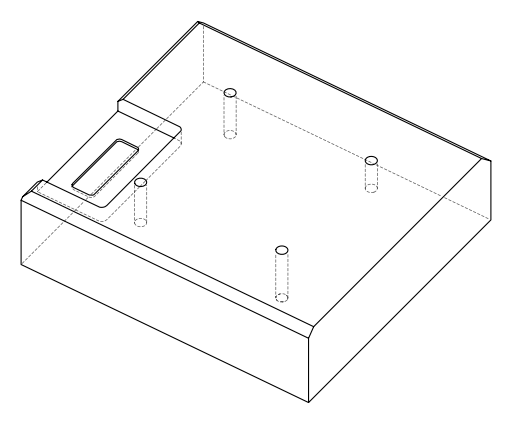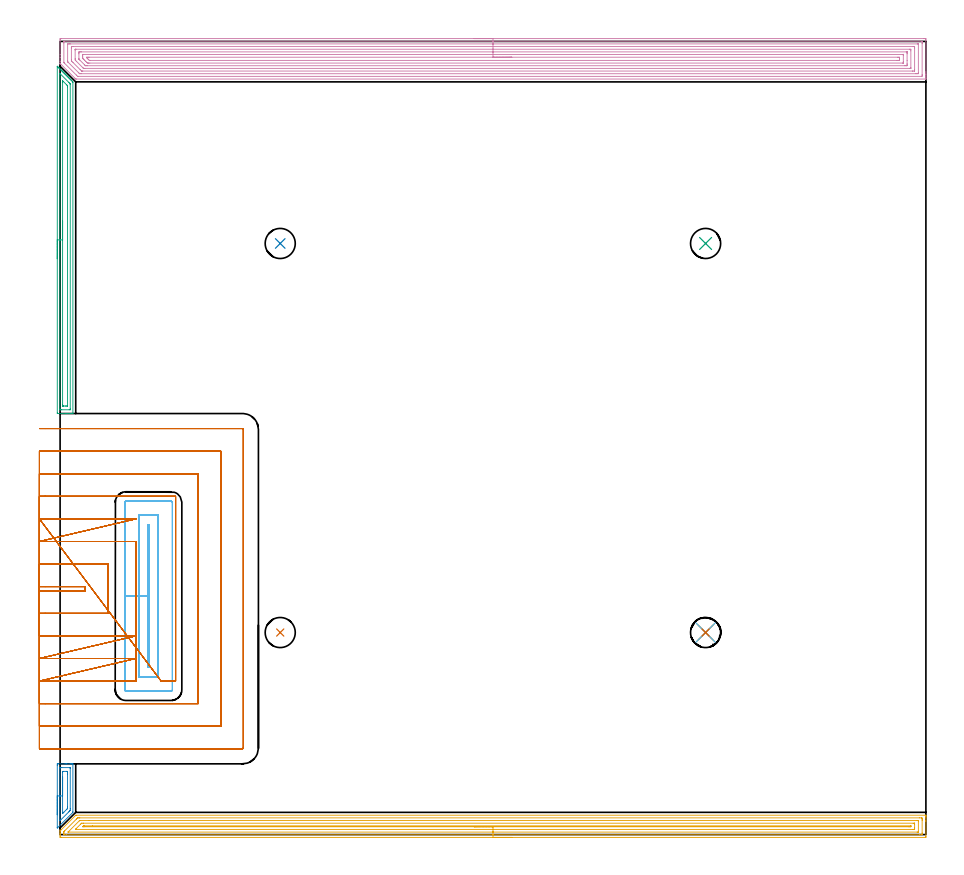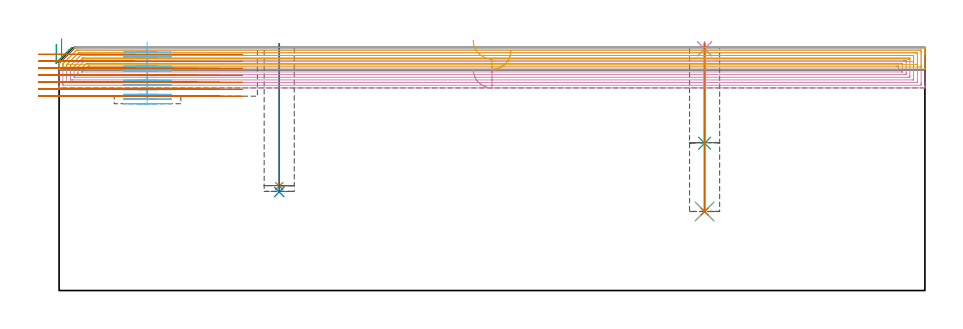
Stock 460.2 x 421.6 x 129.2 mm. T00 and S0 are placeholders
(PLAN: 13 operations, 7 tool changes, 112.2 min)
(1 INDEXABLE_INSERT_DRILL_BLIND_HOLE_FROM_SOLID | STEP1POCKET | NXT0302_003 | 0.3 min | 14744 mm3)
(2 INDEXABLE_INSERT_DRILL_BLIND_HOLE_FROM_SOLID_1 | STEP1POCKET_2 | NXT0302_003 | 0.32 min | 15363 mm3)
(3 INDEXABLE_INSERT_DRILL_BLIND_HOLE_FROM_SOLID_2 | STEP1POCKET_3 | NXT0302_003 | 0.21 min | 10169 mm3)
(4 SPOT_DRILL | STEP1POCKET_1 | NXT0321_9005460120000 | 0.03 min | 3 mm3)
(5 DRILL_BLIND_HOLE_INTO_CENTER | STEP1POCKET_1 | NXT0301_065 | 0.36 min | 5931 mm3)
(6 DRILL_TO_ENLARGE_BLIND_HOLE | STEP1POCKET_1 | UGT0301_375 | 0.36 min | 9431 mm3)
(7 BORE_BLIND_HOLE | STEP1POCKET_1 | UGT0332_065 | 0.36 min | 2126 mm3)
(8 AREA_MILL | FG_CHAMFER_SURFACE | UGT0205_001 | 0.96 min | 1461 mm3)
(9 AREA_MILL_1 | FG_CHAMFER_SURFACE_1 | UGT0205_001 | 4.57 min | 6708 mm3)
(10 AREA_MILL_2 | FG_CHAMFER_SURFACE_2 | UGT0205_001 | 29.68 min | 105995 mm3)
(11 AREA_MILL_3 | FG_CHAMFER_SURFACE_3 | UGT0205_001 | 18.47 min | 31743 mm3)
(12 MILL_RECTANGULAR_POCKET | POCKET_RECTANGULAR_STRAIGHT | NXT0201_013 | Follow Part, ap 2.5, ae 75% | 15.69 min | 116621 mm3)
(13 MILL_SLOT | SLOT_PARTIAL_RECTANGULAR | UGT0201_008 | Follow Part, ap 4, ae 75% | 40.9 min | 406178 mm3)
(TOOL NXT0302_003 | Index. Insert Drill 16mm [880-D1600L20-05] | D16 PA176 FL80 Z2)
(TOOL NXT0321_9005460120000 | NC Spot Drill, 142deg, 12mm, Carbide, Uncoated | D12 PA142 FL30 Z2)
(TOOL NXT0301_065 | Carbide Drill 9.4mm [860.1-0940-075A1-MM 2214] | D9.4 PA140 FL98 Z2)
(TOOL UGT0301_375 | Twist Drill Flat Bottom 15 mm | D15 PA180 FL120 Z2)
(TOOL UGT0332_065 | 16 mm Boring Bar Slip Fit | D16)
(TOOL UGT0205_001 | Chamfer Mill 20 x 3 x 45 deg. | D20 FL50 Z2)
(TOOL NXT0201_013 | ENDMILL 10mm | D10 FL30 Z4)
(TOOL UGT0201_008 | End Mill 16 mm | D16 FL32 Z4)
(OP 1 INDEXABLE_INSERT_DRILL_BLIND_HOLE_FROM_SOLID)
G17 G21 G94 G90
T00 M6
G54
G17 G0 G90 X117. Y107.4 S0 M3
G43 Z139.2 H1
G94 G81 G98 Z55.5 F250. R131.2
G80
M5
M2
(OP 2 INDEXABLE_INSERT_DRILL_BLIND_HOLE_FROM_SOLID_1)
G17 G21 G94 G90
T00 M6
G54
G17 G0 G90 X117. Y314.2 S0 M3
G43 Z139.2 H1
G94 G81 G98 Z52.4 F250. R131.2
G80
M5
M2
(OP 3 INDEXABLE_INSERT_DRILL_BLIND_HOLE_FROM_SOLID_2)
G17 G21 G94 G90
T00 M6
G54
G17 G0 G90 X343.1 Y314.2 S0 M3
G43 Z139.2 H1
G94 G81 G98 Z78.3 F250. R131.2
G80
M5
M2
(OP 4 SPOT_DRILL)
G17 G21 G94 G90
T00 M6
G54
G17 G0 G90 X343.1 Y107.4 S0 M3
G43 Z139.2 H0
G94 G81 G98 Z128.503 F250. R132.2
G80
M5
M2
(OP 5 DRILL_BLIND_HOLE_INTO_CENTER)
G17 G21 G94 G90
T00 M6
G54
G17 G0 G90 X343.1 Y107.4 S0 M3
G43 Z139.2 H1
G94 G81 G98 Z42. F250. R131.2
G80
M5
M2
(OP 6 DRILL_TO_ENLARGE_BLIND_HOLE)
G17 G21 G94 G90
T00 M6
G54
G17 G0 G90 X343.1 Y107.4 S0 M3
G43 Z139.2 H0
G94 G73 G98 Z42. F250. Q14.533 R131.2
G80
M5
M2
(OP 7 BORE_BLIND_HOLE)
G17 G21 G94 G90
T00 M6
G54
G17 G0 G90 X343.1 Y107.4 S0 M3
G43 Z139.2 H0
G94 G85 G98 Z42. F250. R131.2
G80
M5
M2
(OP 8 AREA_MILL)
G17 G21 G94 G90
T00 M6
G54
G17 G0 G90 X-1.5 Y10.55 S1061 M3
G43 Z139.2 H0
Z130.9
G94 G1 Y10.588 Z130.028 F250.
Y10.702 Z129.163
Y10.891 Z128.312
Y11.153 Z127.48
Y11.487 Z126.674
Y11.89 Z125.9
Y12.358 Z125.164
Y12.89 Z124.472
Y13.479 Z123.829
Y14.122 Z123.24
Y14.814 Z122.708
Y15.55 Z122.24
Y16.324 Z121.837
Y17.13 Z121.503
Y17.962 Z121.241
Y18.814 Z121.052
Y19.678 Z120.938
Y20.55 Z120.9
Y36.718
X-1.498 Y37.023 Z120.902
X-1.491 Y37.593 Z120.905
X-1.488 Y37.596 Z120.909
X-0.914 Y37.6 Z121.482
X2.65 Z125.044
X3.277 Z125.675
X3.541 Z125.938
X5.323 Z127.718
X5.851 Z128.25
X6.214 Z128.613
X6.453 Z128.852
X6.761 Y37.592 Z129.152
X6.797 Y37.59 Z129.188
X6.8 Y37.468 Z129.2
Y12.091
Y11.806 Z129.185
X6.666 Y11.666 Z129.066
X-1.219 Y3.78 Z121.179
X-1.36 Y3.642 Z121.037
X-1.492 Y3.514 Z120.906
X-1.497 Y3.598 Z120.903
X-1.499 Y3.734 Z120.901
X-1.5 Y3.78 Z120.9
Y20.55
X-0.086 Z122.314
X-0.085 Y35.367 Z122.315
X-0.082 Y35.492 Z122.318
X-0.079 Y35.574 Z122.321
X-0.074 Y35.592 Z122.326
X-0.067 Y35.594 Z122.333
X-0.023 Y35.597 Z122.377
X0.51 Y35.6 Z122.91
X0.868 Z123.268
X4.967 Y35.598 Z127.367
X5.323 Y35.592 Z127.723
X5.368 Y35.59 Z127.768
X5.379 Y35.429 Z127.779
X5.384 Y35.304 Z127.784
X5.385 Y35.242 Z127.785
X5.386 Y13.809 Z127.786
X5.384 Y12.981 Z127.784
X5.383 Y12.922 Z127.783
X5.379 Y12.86 Z127.779
X5.36 Y12.821 Z127.76
X5.323 Y12.78 Z127.723
X4.981 Y12.433 Z127.381
X4.641 Y12.091 Z127.041
X0.083 Y7.533 Z122.483
X-0.023 Y7.43 Z122.377
X-0.061 Y7.398 Z122.339
X-0.079 Y7.385 Z122.321
X-0.086 Y7.639 Z122.314
Y20.55
X1.328 Z123.728
X1.329 Y33.001 Z123.729
X1.331 Y33.461 Z123.731
X1.333 Y33.568 Z123.733
X1.335 Y33.586 Z123.735
X1.389 Y33.592 Z123.789
X1.481 Y33.597 Z123.881
X1.62 Y33.6 Z124.02
X3.541 Y33.599 Z125.941
X3.68 Y33.597 Z126.08
X3.951 Y33.59 Z126.351
X3.964 Y33.461 Z126.364
X3.969 Y33.034 Z126.369
X3.971 Y32.571 Z126.371
Y32.141
Y14.762
X3.969 Y14.335 Z126.369
X3.964 Y13.872 Z126.364
X3.755 Y13.658 Z126.155
X3.541 Y13.441 Z125.941
X1.975 Y11.875 Z124.375
X1.759 Y11.661 Z124.159
X1.524 Y11.435 Z123.924
X1.335 Y11.261 Z123.735
X1.331 Y11.471 Z123.731
X1.329 Y11.63 Z123.729
X1.328 Y20.55 Z123.728
Y21.422 Z123.766
Y22.286 Z123.88
Y23.138 Z124.069
Y23.97 Z124.331
Y24.776 Z124.665
Y25.55 Z125.068
Y26.286 Z125.537
Y26.978 Z126.068
Y27.621 Z126.657
Y28.21 Z127.301
Y28.742 Z127.993
Y29.21 Z128.728
Y29.613 Z129.502
Y29.947 Z130.308
Y30.209 Z131.14
Y30.398 Z131.992
Y30.512 Z132.857
Y30.55 Z133.728
G0 Z139.2
M5
M2
(OP 9 AREA_MILL_1)
G17 G21 G94 G90
T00 M6
G54
G17 G0 G90 X-1.5 Y306.1 S1061 M3
G43 Z139.2 H0
Z130.9
G94 G1 Y306.138 Z130.028 F250.
Y306.252 Z129.163
Y306.441 Z128.312
Y306.703 Z127.48
Y307.037 Z126.674
Y307.44 Z125.9
Y307.909 Z125.164
Y308.44 Z124.472
Y309.029 Z123.829
Y309.672 Z123.24
Y310.364 Z122.708
Y311.1 Z122.24
Y311.874 Z121.837
Y312.68 Z121.503
Y313.512 Z121.241
Y314.364 Z121.052
Y315.229 Z120.938
Y316.1 Z120.9
Y408.16
X-1.495 Y408.365 Z120.903
X-1.492 Y408.381 Z120.905
X-1.463 Y408.365 Z120.934
X-1.05 Y407.95 Z121.35
X-0.914 Y407.816 Z121.483
X-0.868 Y407.768 Z121.531
X-0.664 Y407.565 Z121.735
X-0.617 Y407.519 Z121.78
X-0.57 Y407.47 Z121.829
X-0.368 Y407.269 Z122.031
X-0.32 Y407.222 Z122.077
X-0.272 Y407.172 Z122.127
X-0.072 Y406.973 Z122.327
X-0.023 Y406.925 Z122.374
X0.026 Y406.874 Z122.425
X0.224 Y406.677 Z122.622
X0.274 Y406.628 Z122.671
X0.325 Y406.576 Z122.723
X0.519 Y406.381 Z122.918
X0.571 Y406.331 Z122.968
X0.623 Y406.278 Z123.022
X0.815 Y406.085 Z123.214
X0.868 Y406.034 Z123.265
X0.921 Y405.98 Z123.32
X1.111 Y405.789 Z123.51
X1.165 Y405.737 Z123.562
X1.219 Y405.682 Z123.618
X1.407 Y405.493 Z123.806
X1.462 Y405.44 Z123.859
X1.517 Y405.384 Z123.916
X1.703 Y405.197 Z124.102
X1.759 Y405.143 Z124.156
X1.815 Y405.085 Z124.214
X1.999 Y404.901 Z124.398
X2.056 Y404.846 Z124.453
X2.113 Y404.787 Z124.512
X2.295 Y404.605 Z124.694
X2.353 Y404.548 Z124.75
X2.411 Y404.489 Z124.81
X2.591 Y404.309 Z124.99
X2.65 Y404.251 Z125.047
X2.709 Y404.191 Z125.108
X2.887 Y404.013 Z125.286
X2.947 Y403.954 Z125.344
X3.007 Y403.893 Z125.406
X3.183 Y403.717 Z125.582
X3.244 Y403.657 Z125.641
X3.306 Y403.595 Z125.705
X3.479 Y403.422 Z125.878
X3.541 Y403.36 Z125.938
X3.604 Y403.297 Z126.003
X3.775 Y403.126 Z126.174
X3.838 Y403.063 Z126.235
X3.902 Y402.999 Z126.301
X4.071 Y402.83 Z126.47
X4.135 Y402.766 Z126.532
X4.2 Y402.701 Z126.599
X4.367 Y402.534 Z126.766
X4.432 Y402.469 Z126.829
X4.498 Y402.402 Z126.897
X4.663 Y402.238 Z127.062
X4.729 Y402.172 Z127.126
X4.796 Y402.104 Z127.195
X4.959 Y401.942 Z127.358
X5.026 Y401.875 Z127.423
X5.094 Y401.806 Z127.493
X5.255 Y401.646 Z127.654
X5.323 Y401.578 Z127.72
X5.392 Y401.508 Z127.791
X5.55 Y401.35 Z127.95
X5.62 Y401.281 Z128.016
X5.69 Y401.21 Z128.089
X5.846 Y401.054 Z128.245
X5.917 Y400.984 Z128.313
X5.988 Y400.912 Z128.388
X6.142 Y400.758 Z128.541
X6.214 Y400.687 Z128.61
X6.287 Y400.614 Z128.685
X6.66 Y400.241 Z129.057
X6.699 Y400.202 Z129.094
X6.808 Y400.087 Z129.191
X6.8 Y399.724 Z129.2
Y223.98
X6.804 Y223.81 Z129.195
X6.744 Y223.806 Z129.136
X6.317 Y223.8 Z128.716
X6.058 Z128.458
X5.323 Z127.718
X4.065 Z126.462
X3.541 Z125.936
X2.821 Z125.216
X-1.176 Z121.221
X-1.492 Y223.81 Z120.906
X-1.499 Y224.125 Z120.899
X-1.5 Y316.1 Z120.9
X-0.086 Z122.314
Y404.254
X-0.079 Y404.512 Z122.321
X-0.066 Y404.505 Z122.334
X-0.023 Y404.467 Z122.377
X0.258 Y404.191 Z122.658
X4.731 Y399.719 Z127.131
X5.323 Y399.124 Z127.723
X5.358 Y399.085 Z127.758
X5.373 Y399.066 Z127.773
X5.379 Y399.012 Z127.779
X5.384 Y398.888 Z127.784
X5.385 Y398.825 Z127.785
Y226.158
X5.384 Y226.095 Z127.784
X5.379 Y225.97 Z127.779
X5.369 Y225.81 Z127.769
X5.323 Y225.808 Z127.723
X4.85 Y225.801 Z127.25
X0.868 Y225.8 Z123.268
X0.394 Y225.801 Z122.794
X-0.023 Y225.808 Z122.377
X-0.076 Y225.81 Z122.324
X-0.082 Y226.032 Z122.318
X-0.085 Y226.157 Z122.315
X-0.086 Y316.1 Z122.314
X1.328 Z123.728
X1.329 Y399.719 Z123.729
X1.33 Y400.15 Z123.73
X1.334 Y400.614 Z123.734
X1.335 Y400.649 Z123.735
X1.38 Y400.614 Z123.78
X1.759 Y400.24 Z124.159
X3.541 Y398.459 Z125.941
X3.804 Y398.193 Z126.204
X3.934 Y398.057 Z126.334
X3.964 Y398.025 Z126.364
X3.966 Y397.992 Z126.366
X3.969 Y397.931 Z126.369
X3.971 Y397.499 Z126.371
Y228.009
X3.97 Y227.901 Z126.37
X3.967 Y227.848 Z126.367
X3.965 Y227.825 Z126.365
X3.954 Y227.81 Z126.354
X3.747 Y227.803 Z126.147
X3.541 Y227.801 Z125.941
X2.858 Y227.8 Z125.258
X1.967 Z124.367
X1.759 Y227.802 Z124.159
X1.551 Y227.805 Z123.951
X1.412 Y227.81 Z123.812
X1.335 Y227.822 Z123.735
X1.333 Y227.866 Z123.733
X1.331 Y228.009 Z123.731
X1.329 Y228.441 Z123.729
X1.328 Y316.1 Z123.728
Y316.972 Z123.766
Y317.837 Z123.88
Y318.688 Z124.069
Y319.52 Z124.331
Y320.326 Z124.665
Y321.1 Z125.068
Y321.836 Z125.537
Y322.528 Z126.068
Y323.171 Z126.657
Y323.761 Z127.301
Y324.292 Z127.993
Y324.76 Z128.728
Y325.163 Z129.502
Y325.497 Z130.308
Y325.759 Z131.14
Y325.948 Z131.992
Y326.062 Z132.857
Y326.1 Z133.728
G0 Z139.2
M5
M2
(OP 10 AREA_MILL_2)
G17 G21 G94 G90
T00 M6
G54
G17 G0 G90 X220.1 Y423.1 S1061 M3
G43 Z139.2 H0
Z117.7
G94 G1 X220.138 Z116.829 F250.
X220.252 Z115.964
X220.441 Z115.112
X220.703 Z114.28
X221.037 Z113.474
X221.44 Z112.7
X221.908 Z111.964
X222.44 Z111.272
X223.029 Z110.629
X223.672 Z110.04
X224.364 Z109.509
X225.1 Z109.04
X225.874 Z108.637
X226.68 Z108.303
X227.512 Z108.041
X228.364 Z107.852
X229.228 Z107.738
X230.1 Z107.7
X459.044
X459.588 Y423.099 Z107.701
X460.125 Y423.094 Z107.703
X460.192 Y423.092 Z107.706
X460.196 Y422.56 Z108.238
X460.2 Y421.951 Z108.847
Y405.412 Z125.383
Y404.804 Z125.991
Y404.246 Z126.551
Y403.916 Z126.88
Y403.358 Z127.438
Y403.028 Z127.767
Y402.369 Z128.431
Y402.001 Z128.798
X460.193 Y401.634 Z129.157
X460.19 Y401.603 Z129.188
X460.034 Y401.6 Z129.2
X8.649
X8.297 Y401.605 Z129.191
X8.166 Y401.734 Z129.063
X7.884 Y402.015 Z128.784
X0.315 Y409.584 Z121.214
X0.212 Y409.687 Z121.109
X0.017 Y409.884 Z120.914
X0.005 Y409.902 Z120.897
X0.002 Y409.909 Z120.89
X0. Y409.921 Z120.877
Y411.018 Z119.776
Y413.124 Z117.673
Y414.569 Z116.226
Y422.281 Z108.517
X0.002 Y422.56 Z108.238
X0.008 Y423.092 Z107.706
X0.075 Y423.094 Z107.703
X0.612 Y423.1 Z107.7
X230.1
Y421.686 Z109.114
X457.802 Y421.685 Z109.115
X458.19 Y421.672 Z109.128
X458.198 Y421.278 Z109.522
X458.199 Y420.784 Z110.016
X458.2 Y420.388 Z110.412
X458.199 Y403.916 Z126.884
X458.198 Y403.522 Z127.278
X458.19 Y403.028 Z127.772
X457.815 Y403.015 Z127.785
X457.802 Y403.014 Z127.786
X9.555 Y403.015 Z127.785
X9.542
X9.334 Y403.028 Z127.772
X8.649 Y403.702 Z127.098
X2.398 Y409.952 Z120.848
X2.221 Y410.13 Z120.67
X2.049 Y410.311 Z120.489
X2.01 Y410.356 Z120.444
X2.006 Y410.378 Z120.422
X2.002 Y410.427 Z120.373
X2. Y410.526 Z120.274
Y420.784 Z110.016
X2.002 Y421.178 Z109.622
X2.01 Y421.672 Z109.128
X2.385 Y421.685 Z109.115
X2.398
X230.1 Y421.686 Z109.114
Y420.271 Z110.529
X455.639
X456.016 Y420.269 Z110.531
X456.141 Y420.267 Z110.533
X456.178 Y420.265 Z110.535
X456.19 Y420.201 Z110.599
X456.195 Y420.079 Z110.721
X456.199 Y419.896 Z110.904
Y404.804 Z125.996
X456.198 Y404.623 Z126.177
X456.19 Y404.444 Z126.356
X456.016 Y404.435 Z126.365
X455.498 Y404.43 Z126.37
X455.123 Y404.429 Z126.371
X454.607 Y404.428 Z126.372
X11.328 Y404.429 Z126.371
X10.811 Y404.43 Z126.37
X10.435 Y404.434 Z126.366
X10.386 Y404.435 Z126.365
X10.332 Y404.479 Z126.321
X10.218 Y404.587 Z126.213
X9.997 Y404.804 Z125.996
X4.184 Y410.615 Z120.185
X4.084 Y410.717 Z120.083
X4.037 Y410.769 Z120.031
X4.017 Y410.794 Z120.006
X4.01 Y410.836 Z119.964
X4.003 Y411.018 Z119.782
X4. Y411.201 Z119.599
X4.001 Y419.896 Z110.904
X4.002 Y420.077 Z110.723
X4.01 Y420.256 Z110.544
X4.184 Y420.264 Z110.536
X4.702 Y420.27 Z110.53
X5.077 Y420.271 Z110.529
X5.593
X230.1
Y418.857 Z111.943
X453.489
X454.114 Y418.852 Z111.948
X454.181 Y418.851 Z111.949
X454.19 Y418.764 Z112.036
X454.195 Y418.56 Z112.24
X454.2 Y418.15 Z112.65
Y406.579 Z124.221
X454.194 Y406.15 Z124.65
X454.19 Y405.936 Z124.864
X454.175 Y405.849 Z124.951
X454.074 Y405.847 Z124.953
X453.337 Y405.843 Z124.957
X453.185
X12.069
X11.698 Y405.844 Z124.956
X11.513 Y405.847 Z124.953
X11.425 Y405.85 Z124.95
X11.328 Y405.932 Z124.868
X10.671 Y406.579 Z124.221
X6.863 Y410.386 Z120.414
X6.237 Y411.018 Z119.782
X6.031 Y411.23 Z119.57
X6.01 Y411.341 Z119.459
X6.006 Y411.447 Z119.353
X6. Y411.876 Z118.924
Y418.121 Z112.679
X6.005 Y418.55 Z112.25
X6.01 Y418.764 Z112.036
X6.025 Y418.851 Z111.95
X6.126 Y418.853 Z111.947
X6.863 Y418.857 Z111.943
X7.015
X230.1
Y417.443 Z113.357
X451.551 Y417.442 Z113.358
X451.763 Y417.441 Z113.359
X452.176 Y417.436 Z113.364
X452.19 Y417.233 Z113.567
X452.199 Y416.589 Z114.211
X452.2 Y407.71 Z123.09
X452.197 Y407.467 Z123.333
X452.193 Y407.306 Z123.494
X452.191 Y407.272 Z123.528
X452.114 Y407.264 Z123.536
X451.974 Y407.26 Z123.54
X451.762 Y407.257 Z123.543
X13.114
X12.902 Y407.259 Z123.541
X12.48 Y407.264 Z123.536
X12.442 Y407.268 Z123.532
X12.427 Y407.278 Z123.522
X12.397 Y407.303 Z123.497
X12.341 Y407.357 Z123.443
X12.231 Y407.467 Z123.333
X8.649 Y411.049 Z119.751
X8.224 Y411.481 Z119.319
X8.015 Y411.695 Z119.105
X8.01 Y411.906 Z118.894
X8.001 Y412.55 Z118.25
X8. Y416.99 Z113.81
X8.002 Y417.233 Z113.567
X8.007 Y417.394 Z113.406
X8.009 Y417.428 Z113.372
X8.086 Y417.436 Z113.364
X8.226 Y417.44 Z113.36
X8.438 Y417.443 Z113.357
X230.1
Y416.029 Z114.771
X449.765 Y416.028 Z114.772
X450.085 Y416.027 Z114.773
X450.152 Y416.025 Z114.775
X450.181 Y416.022 Z114.778
X450.19 Y416.011 Z114.789
X450.196 Y415.916 Z114.884
X450.199 Y415.457 Z115.343
X450.2 Y415.025 Z115.775
Y411.474 Z119.326
Y409.698 Z121.102
X450.198 Y409.243 Z121.557
X450.194 Y408.816 Z121.984
X450.187 Y408.678 Z122.122
X450.052 Y408.676 Z122.124
X449.765 Y408.673 Z122.127
X449.447 Y408.671 Z122.129
X448.872
X14.581
X14.007 Y408.672 Z122.128
X13.685 Y408.675 Z122.125
X13.546 Y408.678 Z122.122
X13.473 Y408.687 Z122.113
X13.329 Y408.825 Z121.975
X13.114 Y409.035 Z121.765
X10.435 Y411.713 Z119.087
X10.244 Y411.906 Z118.894
X10.057 Y412.1 Z118.7
X10.01 Y412.152 Z118.648
X10.006 Y412.177 Z118.623
X10.003 Y412.23 Z118.57
X10. Y412.338 Z118.462
Y415.002 Z115.798
X10.002 Y415.457 Z115.343
X10.006 Y415.884 Z114.916
X10.013 Y416.022 Z114.778
X10.148 Y416.024 Z114.776
X10.435 Y416.027 Z114.773
X10.753 Y416.028 Z114.772
X11.328 Y416.029 Z114.771
X230.1
Y414.615 Z116.185
X448.025 Y414.614 Z116.186
X448.116 Y414.612 Z116.188
X448.174 Y414.608 Z116.192
X448.192 Y414.604 Z116.196
X448.194 Y414.6 Z116.2
X448.197 Y414.569 Z116.231
X448.2 Y414.35 Z116.45
Y410.799 Z120.001
X448.196 Y410.13 Z120.67
X448.194 Y410.104 Z120.696
X448.192 Y410.096 Z120.704
X448.16 Y410.092 Z120.708
X448.07 Y410.087 Z120.713
X448.024 Y410.086 Z120.714
X15.792 Y410.085 Z120.715
X14.942 Y410.088 Z120.712
X14.9 Y410.091 Z120.709
X14.479 Y410.13 Z120.67
X14.007 Y410.594 Z120.206
X13.579 Y411.018 Z119.782
X13.114 Y411.484 Z119.316
X12.692 Y411.906 Z118.894
X12.221 Y412.381 Z118.419
X12.021 Y412.588 Z118.212
X12.01 Y412.794 Z118.006
X12.003 Y413.01 Z117.79
X12. Y413.682 Z117.118
Y413.901 Z116.899
X12.004 Y414.569 Z116.231
X12.006 Y414.596 Z116.204
X12.008 Y414.604 Z116.196
X12.04 Y414.608 Z116.192
X12.13 Y414.613 Z116.187
X12.176 Y414.614 Z116.186
X230.1 Y414.615 Z116.185
Y413.2 Z117.6
X445.3
X445.787 Y413.198 Z117.602
X446.193 Y413.193 Z117.607
X446.2 Y412.794 Z118.006
Y411.906 Z118.894
X446.193 Y411.507 Z119.293
X445.707 Y411.502 Z119.298
X445.3 Y411.5 Z119.3
X444.816
X16.201
X15.792 Y411.501 Z119.299
X15.656 Y411.503 Z119.297
X15.552 Y411.506 Z119.294
X15.471 Y411.584 Z119.216
X15.142 Y411.906 Z118.894
X14.9 Y412.147 Z118.653
X14.258 Y412.794 Z118.006
X14.007 Y413.052 Z117.748
X14.006 Y413.124 Z117.676
X14.007 Y413.193 Z117.607
X14.493 Y413.198 Z117.602
X14.9 Y413.2 Z117.6
X15.384
X230.1
X230.972 Z117.638
X231.836 Z117.752
X232.688 Z117.94
X233.52 Z118.203
X234.326 Z118.537
X235.1 Z118.939
X235.836 Z119.408
X236.528 Z119.939
X237.171 Z120.529
X237.76 Z121.172
X238.292 Z121.864
X238.76 Z122.6
X239.163 Z123.373
X239.497 Z124.179
X239.759 Z125.011
X239.948 Z125.863
X240.062 Z126.728
X240.1 Z127.6
G0 Z139.2
M5
M2
(OP 11 AREA_MILL_3)
G17 G21 G94 G90
T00 M6
G54
G17 G0 G90 X240.1 Y-1.5 S1061 M3
G43 Z139.2 H0
Z127.4
G94 G1 X240.062 Z126.528 F250.
X239.948 Z125.664
X239.759 Z124.812
X239.497 Z123.98
X239.163 Z123.174
X238.76 Z122.4
X238.292 Z121.664
X237.76 Z120.972
X237.171 Z120.329
X236.528 Z119.74
X235.836 Z119.208
X235.1 Z118.74
X234.326 Z118.337
X233.52 Z118.003
X232.688 Z117.741
X231.837 Z117.552
X230.972 Z117.438
X230.1 Z117.4
X0.612 Y-1.499 Z117.401
X0.054 Y-1.492 Z117.403
X0.008 Y-1.49 Z117.404
X0. Y-0.937 Z117.957
Y-0.378 Z118.519
Y-0.047 Z118.849
Y0.512 Z119.408
Y0.842 Z119.737
X0.001 Y1.954 Z120.853
X0.003 Y1.993 Z120.891
X0.017 Y2.018 Z120.916
X0.175 Y2.176 Z121.073
X0.315 Y2.315 Z121.214
X0.595 Y2.595 Z121.495
X8.069 Y10.069 Z128.968
X8.313 Y10.307 Z129.192
X8.644 Y10.3 Z129.2
X460.034
X460.19 Y10.297 Z129.188
X460.192 Y10.258 Z129.149
X460.2 Y9.881 Z128.781
Y9.508 Z128.408
Y8.847 Z127.742
Y7.627 Z126.524
Y7.068 Z125.963
Y-0.937 Z117.961
X460.197 Y-1.219 Z117.679
X460.19 Y-1.492 Z117.406
X459.916 Y-1.499 Z117.399
X230.1 Y-1.5 Z117.4
Y-0.086 Z118.814
X3.33
X2.435 Y-0.084 Z118.816
X2.398 Y-0.082 Z118.818
X2.01 Y-0.047 Z118.853
X2.003 Y0.347 Z119.247
X2.001 Y0.842 Z119.742
X2.002 Y1.237 Z120.137
X2.008 Y1.485 Z120.385
X2.01 Y1.545 Z120.445
X2.054 Y1.594 Z120.494
X2.184 Y1.732 Z120.632
X2.29 Y1.84 Z120.74
X2.398 Y1.949 Z120.849
X8.649 Y8.199 Z127.099
X8.976 Y8.521 Z127.421
X9.309 Y8.847 Z127.747
X9.509 Y8.88 Z127.78
X9.542 Y8.882 Z127.782
X10.396 Y8.886 Z127.786
X10.435
X456.87
X457.765 Y8.883 Z127.783
X457.802 Y8.881 Z127.781
X458.19 Y8.847 Z127.747
X458.197 Y8.453 Z127.353
X458.199 Y7.958 Z126.858
X458.2 Y7.561 Z126.461
X458.199 Y0.842 Z119.742
X458.198 Y0.448 Z119.348
X458.19 Y-0.047 Z118.853
X457.836 Y-0.082 Z118.818
X457.802 Y-0.083 Z118.817
X456.947 Y-0.086 Z118.814
X230.1
Y1.328 Z120.228
X4.589 Y1.329 Z120.229
X4.449 Y1.33 Z120.23
X4.284 Y1.334 Z120.234
X4.247 Y1.336 Z120.236
X4.265 Y1.359 Z120.259
X4.307 Y1.405 Z120.305
X4.358 Y1.459 Z120.359
X4.408 Y1.509 Z120.409
X10.201 Y7.301 Z126.201
X10.282 Y7.378 Z126.278
X10.348 Y7.437 Z126.337
X10.389 Y7.465 Z126.365
X10.435 Y7.466 Z126.366
X10.924 Y7.471 Z126.371
X15.279 Y7.472 Z126.372
X455.611 Y7.471 Z126.371
X456.016 Y7.469 Z126.369
X456.15 Y7.467 Z126.367
X456.19 Y7.465 Z126.365
X456.195 Y7.374 Z126.274
X456.198 Y7.252 Z126.152
X456.2 Y7.068 Z125.968
Y6.885 Z125.785
Y1.732 Z120.632
X456.198 Y1.55 Z120.45
X456.19 Y1.365 Z120.265
X456.184 Y1.334 Z120.234
X456.167 Y1.332 Z120.232
X456.117 Y1.33 Z120.23
X456.016 Y1.329 Z120.229
X455.528 Y1.328 Z120.228
X230.1
Y2.743 Z121.643
X8.649
X8.525 Y2.744 Z121.644
X8.124 Y2.749 Z121.649
X8.315 Y2.954 Z121.854
X8.538 Y3.186 Z122.086
X8.649 Y3.3 Z122.2
X10.983 Y5.633 Z124.533
X11.328 Y5.974 Z124.874
X11.4 Y6.04 Z124.94
X11.456 Y6.051 Z124.951
X12.221 Y6.056 Z124.956
X12.343 Y6.057 Z124.957
X453.459
X454.131 Y6.055 Z124.955
X454.168 Y6.053 Z124.953
X454.185 Y6.051 Z124.951
X454.19 Y6.038 Z124.938
X454.194 Y5.936 Z124.836
X454.198 Y5.731 Z124.631
X454.2 Y5.319 Z124.219
Y3.511 Z122.411
X454.198 Y3.081 Z121.981
X454.194 Y2.866 Z121.766
X454.19 Y2.76 Z121.66
X454.181 Y2.749 Z121.649
X454.159 Y2.747 Z121.647
X454.106 Y2.745 Z121.645
X453.337 Y2.743 Z121.643
X453.215
X230.1
Y4.157 Z123.057
X13.114
X12.463 Y4.158 Z123.058
X12.221 Y4.16 Z123.06
X11.995 Y4.164 Z123.064
X12.199 Y4.4 Z123.3
X12.21 Y4.411 Z123.311
X12.434 Y4.624 Z123.524
X12.467 Y4.636 Z123.536
X12.545 Y4.638 Z123.538
X12.871 Y4.642 Z123.542
X17.185 Y4.643 Z123.543
X451.958
X452.088 Y4.642 Z123.542
X452.174 Y4.639 Z123.539
X452.191 Y4.636 Z123.536
X452.194 Y4.633 Z123.533
X452.197 Y4.615 Z123.515
Y4.4 Z123.3
X452.193 Y4.239 Z123.139
X452.19 Y4.165 Z123.065
X452.039 Y4.162 Z123.062
X451.794 Y4.158 Z123.058
X451.551 Y4.157 Z123.057
X450.902
X230.1
X229.228 Z123.095
X228.364 Z123.209
X227.512 Z123.398
X226.68 Z123.66
X225.874 Z123.994
X225.1 Z124.397
X224.364 Z124.865
X223.672 Z125.396
X223.029 Z125.986
X222.44 Z126.629
X221.909 Z127.321
X221.44 Z128.057
X221.037 Z128.831
X220.703 Z129.637
X220.441 Z130.469
X220.252 Z131.32
X220.138 Z132.185
X220.1 Z133.057
G0 Z139.2
M5
M2
(OP 12 MILL_RECTANGULAR_POCKET)
G17 G21 G94 G90
T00 M6
G54
G17 G0 G90 X46.8 Y147.245 S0 M3
G43 Z139.2 H0
Z132.2
G94 G1 Y126.75 Z126.708 F250.
Y88.8 F500.
X47.2
Y164.7
X46.8
Y126.75
X41.8
Y83.8
X52.2
Y169.7
X41.8
Y126.75
X34.3
Y77.
G3 X35. Y76.3 R0.7
G1 X59.
G3 X59.7 Y77. R0.7
G1 Y176.5
G3 X59. Y177.2 R0.7
G1 X35.
G3 X34.3 Y176.5 R0.7
G1 Y126.75
Y125.75
G0 X46.8 Y147.245 Z129.708
G1 Y126.75 Z124.217 F250.
Y88.8 F500.
X47.2
Y164.7
X46.8
Y126.75
X41.8
Y83.8
X52.2
Y169.7
X41.8
Y126.75
X34.3
Y77.
G3 X35. Y76.3 R0.7
G1 X59.
G3 X59.7 Y77. R0.7
G1 Y176.5
G3 X59. Y177.2 R0.7
G1 X35.
G3 X34.3 Y176.5 R0.7
G1 Y126.75
Y125.75
G0 X46.8 Y147.245 Z127.217
G1 Y126.75 Z121.725 F250.
Y88.8 F500.
X47.2
Y164.7
X46.8
Y126.75
X41.8
Y83.8
X52.2
Y169.7
X41.8
Y126.75
X34.3
Y77.
G3 X35. Y76.3 R0.7
G1 X59.
G3 X59.7 Y77. R0.7
G1 Y176.5
G3 X59. Y177.2 R0.7
G1 X35.
G3 X34.3 Y176.5 R0.7
G1 Y126.75
Y125.75
G0 X46.8 Y147.245 Z124.725
G1 Y126.75 Z119.233 F250.
Y88.8 F500.
X47.2
Y164.7
X46.8
Y126.75
X41.8
Y83.8
X52.2
Y169.7
X41.8
Y126.75
X34.3
Y77.
G3 X35. Y76.3 R0.7
G1 X59.
G3 X59.7 Y77. R0.7
G1 Y176.5
G3 X59. Y177.2 R0.7
G1 X35.
G3 X34.3 Y176.5 R0.7
G1 Y126.75
Y125.75
G0 X46.8 Y147.245 Z122.233
G1 Y126.75 Z116.742 F250.
Y88.8 F500.
X47.2
Y164.7
X46.8
Y126.75
X41.8
Y83.8
X52.2
Y169.7
X41.8
Y126.75
X34.3
Y77.
G3 X35. Y76.3 R0.7
G1 X59.
G3 X59.7 Y77. R0.7
G1 Y176.5
G3 X59. Y177.2 R0.7
G1 X35.
G3 X34.3 Y176.5 R0.7
G1 Y126.75
Y125.75
G0 X46.8 Y147.245 Z119.742
G1 Y126.75 Z114.25 F250.
Y88.8 F500.
X47.2
Y164.7
X46.8
Y126.75
X41.8
Y83.8
X52.2
Y169.7
X41.8
Y126.75
X34.3
Y77.
G3 X35. Y76.3 R0.7
G1 X59.
G3 X59.7 Y77. R0.7
G1 Y176.5
G3 X59. Y177.2 R0.7
G1 X35.
G3 X34.3 Y176.5 R0.7
G1 Y126.75
Y125.75
G0 X46.8 Y147.245 Z117.25
G1 Y126.75 Z111.758 F250.
Y88.8 F500.
X47.2
Y164.7
X46.8
Y126.75
X41.8
Y83.8
X52.2
Y169.7
X41.8
Y126.75
X34.3
Y77.
G3 X35. Y76.3 R0.7
G1 X59.
G3 X59.7 Y77. R0.7
G1 Y176.5
G3 X59. Y177.2 R0.7
G1 X35.
G3 X34.3 Y176.5 R0.7
G1 Y126.75
Y125.75
G0 X46.8 Y147.245 Z114.758
G1 Y126.75 Z109.267 F250.
Y88.8 F500.
X47.2
Y164.7
X46.8
Y126.75
X41.8
Y83.8
X52.2
Y169.7
X41.8
Y126.75
X34.3
Y77.
G3 X35. Y76.3 R0.7
G1 X59.
G3 X59.7 Y77. R0.7
G1 Y176.5
G3 X59. Y177.2 R0.7
G1 X35.
G3 X34.3 Y176.5 R0.7
G1 Y126.75
Y125.75
G0 X46.8 Y147.245 Z112.267
G1 Y126.75 Z106.775 F250.
Y88.8 F500.
X47.2
Y164.7
X46.8
Y126.75
X41.8
Y83.8
X52.2
Y169.7
X41.8
Y126.75
X34.3
Y77.
G3 X35. Y76.3 R0.7
G1 X59.
G3 X59.7 Y77. R0.7
G1 Y176.5
G3 X59. Y177.2 R0.7
G1 X35.
G3 X34.3 Y176.5 R0.7
G1 Y126.75
Y125.75
G0 X46.8 Y147.245 Z109.775
G1 Y126.75 Z104.283 F250.
Y88.8 F500.
X47.2
Y164.7
X46.8
Y126.75
X41.8
Y83.8
X52.2
Y169.7
X41.8
Y126.75
X34.3
Y77.
G3 X35. Y76.3 R0.7
G1 X59.
G3 X59.7 Y77. R0.7
G1 Y176.5
G3 X59. Y177.2 R0.7
G1 X35.
G3 X34.3 Y176.5 R0.7
G1 Y126.75
Y125.75
G0 X46.8 Y147.245 Z107.283
G1 Y126.75 Z101.792 F250.
Y88.8 F500.
X47.2
Y164.7
X46.8
Y126.75
X41.8
Y83.8
X52.2
Y169.7
X41.8
Y126.75
X34.3
Y77.
G3 X35. Y76.3 R0.7
G1 X59.
G3 X59.7 Y77. R0.7
G1 Y176.5
G3 X59. Y177.2 R0.7
G1 X35.
G3 X34.3 Y176.5 R0.7
G1 Y126.75
Y125.75
G0 X46.8 Y147.245 Z104.792
G1 Y126.75 Z99.3 F250.
Y88.8 F500.
X47.2
Y164.7
X46.8
Y126.75
X41.8
Y83.8
X52.2
Y169.7
X41.8
Y126.75
X34.3
Y77.
G3 X35. Y76.3 R0.7
G1 X59.
G3 X59.7 Y77. R0.7
G1 Y176.5
G3 X59. Y177.2 R0.7
G1 X35.
G3 X34.3 Y176.5 R0.7
G1 Y126.75
Y125.75
G0 Z139.2
M5
M2
(OP 13 MILL_SLOT)
G17 G21 G94 G90
T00 M6
G54
G17 G0 G90 X-11. Y129.6 S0 M3
G43 Z139.2 H0
Z125.5
G94 G1 X-8. F250.
X13.4 F500.
Y131.8
X-8.
X-11. F250.
Y117.6
X-8.
X25.4 F500.
Y143.8
X-8.
X-11. F250.
Y105.6
X-8.
X37.3 F500.
X40.3 F250.
X-11. Y93.6 F500.
X-8. F250.
X37.3 F500.
X40.3 F250.
X-11. Y81.6 F500.
X-8. F250.
X37.3 F500.
X40.3 F250.
Y155.8 F500.
X37.3 F250.
X-8. F500.
X-11. F250.
X40.3 Y167.8 F500.
X37.3 F250.
X-8. F500.
X-11. F250.
X53.7 Y81.6 F500.
X56.7 F250.
X61.4 F500.
Y179.8
X-8.
X-11. F250.
Y69.6
X-8.
X73.4 F500.
Y191.8
X-8.
X-11. F250.
Y57.6
X-8.
X85.4 F500.
Y203.8
X-8.
X-11. F250.
Y45.6
X-8.
X96.9 F500.
G3 X97.4 Y46.1 R0.5
G1 Y215.3
G3 X96.9 Y215.8 R0.5
G1 X-8.
X-11. F250.
G0 Y129.6 Z121.8
G1 X-8.
X13.4 F500.
Y131.8
X-8.
X-11. F250.
Y117.6
X-8.
X25.4 F500.
Y143.8
X-8.
X-11. F250.
Y105.6
X-8.
X37.3 F500.
X40.3 F250.
X-11. Y93.6 F500.
X-8. F250.
X37.3 F500.
X40.3 F250.
X-11. Y81.6 F500.
X-8. F250.
X37.3 F500.
X40.3 F250.
Y155.8 F500.
X37.3 F250.
X-8. F500.
X-11. F250.
X40.3 Y167.8 F500.
X37.3 F250.
X-8. F500.
X-11. F250.
X53.7 Y81.6 F500.
X56.7 F250.
X61.4 F500.
Y179.8
X-8.
X-11. F250.
Y69.6
X-8.
X73.4 F500.
Y191.8
X-8.
X-11. F250.
Y57.6
X-8.
X85.4 F500.
Y203.8
X-8.
X-11. F250.
Y45.6
X-8.
X96.9 F500.
G3 X97.4 Y46.1 R0.5
G1 Y215.3
G3 X96.9 Y215.8 R0.5
G1 X-8.
X-11. F250.
G0 Y129.6 Z118.1
G1 X-8.
X13.4 F500.
Y131.8
X-8.
X-11. F250.
Y117.6
X-8.
X25.4 F500.
Y143.8
X-8.
X-11. F250.
Y105.6
X-8.
X37.3 F500.
X40.3 F250.
X-11. Y93.6 F500.
X-8. F250.
X37.3 F500.
X40.3 F250.
X-11. Y81.6 F500.
X-8. F250.
X37.3 F500.
X40.3 F250.
Y155.8 F500.
X37.3 F250.
X-8. F500.
X-11. F250.
X40.3 Y167.8 F500.
X37.3 F250.
X-8. F500.
X-11. F250.
X53.7 Y81.6 F500.
X56.7 F250.
X61.4 F500.
Y179.8
X-8.
X-11. F250.
Y69.6
X-8.
X73.4 F500.
Y191.8
X-8.
X-11. F250.
Y57.6
X-8.
X85.4 F500.
Y203.8
X-8.
X-11. F250.
Y45.6
X-8.
X96.9 F500.
G3 X97.4 Y46.1 R0.5
G1 Y215.3
G3 X96.9 Y215.8 R0.5
G1 X-8.
X-11. F250.
G0 Y129.6 Z114.4
G1 X-8.
X13.4 F500.
Y131.8
X-8.
X-11. F250.
Y117.6
X-8.
X25.4 F500.
Y143.8
X-8.
X-11. F250.
Y105.6
X-8.
X37.3 F500.
X40.3 F250.
X-11. Y93.6 F500.
X-8. F250.
X37.3 F500.
X40.3 F250.
X-11. Y81.6 F500.
X-8. F250.
X37.3 F500.
X40.3 F250.
Y155.8 F500.
X37.3 F250.
X-8. F500.
X-11. F250.
X40.3 Y167.8 F500.
X37.3 F250.
X-8. F500.
X-11. F250.
X53.7 Y81.6 F500.
X56.7 F250.
X61.4 F500.
Y179.8
X-8.
X-11. F250.
Y69.6
X-8.
X73.4 F500.
Y191.8
X-8.
X-11. F250.
Y57.6
X-8.
X85.4 F500.
Y203.8
X-8.
X-11. F250.
Y45.6
X-8.
X96.9 F500.
G3 X97.4 Y46.1 R0.5
G1 Y215.3
G3 X96.9 Y215.8 R0.5
G1 X-8.
X-11. F250.
G0 Y129.6 Z110.7
G1 X-8.
X13.4 F500.
Y131.8
X-8.
X-11. F250.
Y117.6
X-8.
X25.4 F500.
Y143.8
X-8.
X-11. F250.
Y105.6
X-8.
X37.3 F500.
X40.3 F250.
X-11. Y93.6 F500.
X-8. F250.
X37.3 F500.
X40.3 F250.
X-11. Y81.6 F500.
X-8. F250.
X37.3 F500.
X40.3 F250.
Y155.8 F500.
X37.3 F250.
X-8. F500.
X-11. F250.
X40.3 Y167.8 F500.
X37.3 F250.
X-8. F500.
X-11. F250.
X53.7 Y81.6 F500.
X56.7 F250.
X61.4 F500.
Y179.8
X-8.
X-11. F250.
Y69.6
X-8.
X73.4 F500.
Y191.8
X-8.
X-11. F250.
Y57.6
X-8.
X85.4 F500.
Y203.8
X-8.
X-11. F250.
Y45.6
X-8.
X96.9 F500.
G3 X97.4 Y46.1 R0.5
G1 Y215.3
G3 X96.9 Y215.8 R0.5
G1 X-8.
X-11. F250.
G0 Y129.6 Z107.
G1 X-8.
X13.4 F500.
Y131.8
X-8.
X-11. F250.
Y117.6
X-8.
X25.4 F500.
Y143.8
X-8.
X-11. F250.
Y105.6
X-8.
X37.3 F500.
X40.3 F250.
X-11. Y93.6 F500.
X-8. F250.
X37.3 F500.
X40.3 F250.
X-11. Y81.6 F500.
X-8. F250.
X37.3 F500.
X40.3 F250.
Y155.8 F500.
X37.3 F250.
X-8. F500.
X-11. F250.
X40.3 Y167.8 F500.
X37.3 F250.
X-8. F500.
X-11. F250.
X53.7 Y81.6 F500.
X56.7 F250.
X61.4 F500.
Y179.8
X-8.
X-11. F250.
Y69.6
X-8.
X73.4 F500.
Y191.8
X-8.
X-11. F250.
Y57.6
X-8.
X85.4 F500.
Y203.8
X-8.
X-11. F250.
Y45.6
X-8.
X96.9 F500.
G3 X97.4 Y46.1 R0.5
G1 Y215.3
G3 X96.9 Y215.8 R0.5
G1 X-8.
X-11. F250.
G0 Y129.6 Z103.3
G1 X-8.
X13.4 F500.
Y131.8
X-8.
X-11. F250.
Y117.6
X-8.
X25.4 F500.
Y143.8
X-8.
X-11. F250.
Y105.6
X-8.
X37.3 F500.
X40.3 F250.
X-11. Y93.6 F500.
X-8. F250.
X37.3 F500.
X40.3 F250.
X-11. Y81.6 F500.
X-8. F250.
X37.3 F500.
X40.3 F250.
Y155.8 F500.
X37.3 F250.
X-8. F500.
X-11. F250.
X40.3 Y167.8 F500.
X37.3 F250.
X-8. F500.
X-11. F250.
X53.7 Y81.6 F500.
X56.7 F250.
X61.4 F500.
Y179.8
X-8.
X-11. F250.
Y69.6
X-8.
X73.4 F500.
Y191.8
X-8.
X-11. F250.
Y57.6
X-8.
X85.4 F500.
Y203.8
X-8.
X-11. F250.
Y45.6
X-8.
X96.9 F500.
G3 X97.4 Y46.1 R0.5
G1 Y215.3
G3 X96.9 Y215.8 R0.5
G1 X-8.
X-11. F250.
G0 Z139.2
M5
M2
